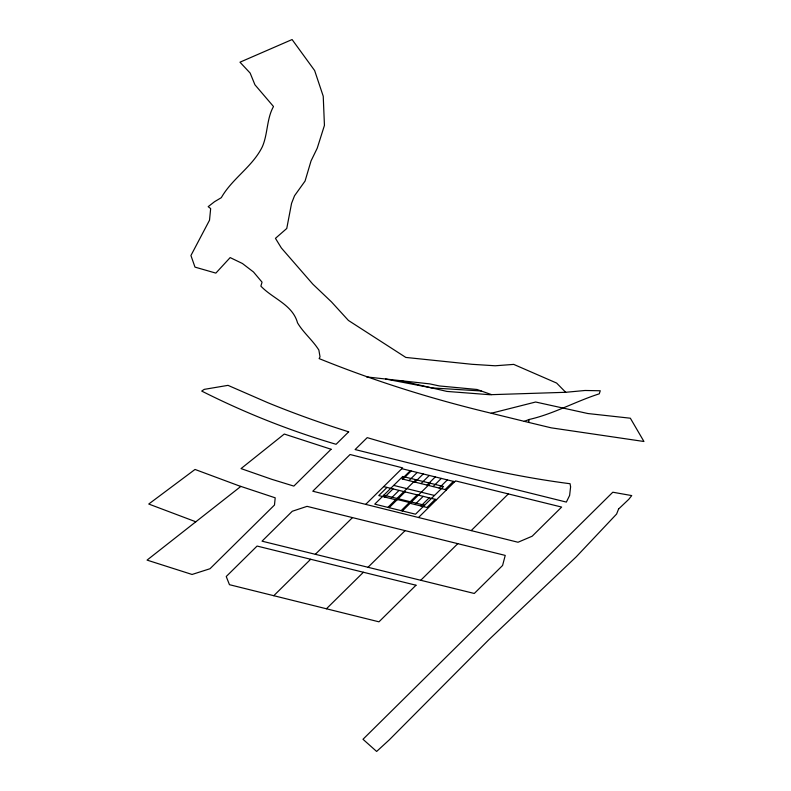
<?xml version="1.0" encoding="UTF-8"?>
<svg xmlns="http://www.w3.org/2000/svg" width="791" height="791" viewBox="0 0 791 791"><rect width="100%" height="100%" fill="white"/><g stroke="black" fill="none" stroke-linecap="round" stroke-linejoin="round"><path stroke-width="1.19" d="M565.684 392.296L556.627 383.062L513.725 364.394L495.186 365.778L472.009 364.305L405.823 357.433L348.416 320.444L331.478 301.905L312.811 284.137L281.369 247.988L275.456 238.338L286.757 228.48L291.553 203.376L294.529 195.763L305.059 181.07L311.041 160.919L317.231 148.194L324.439 125.393L323.232 96.225L314.63 70.528L292.087 39.55L239.98 62.192L250.154 73.079L254.939 84.795L273.508 106.528C266.616 118.63 267.931 133.847 262.355 146.701C252.606 166.654 232.247 178.41 221.312 197.671L214.499 201.725L208.181 206.659L210.663 208.587L209.516 220.214L190.928 255.523L194.991 267.121L215.854 273.113L230.161 257.589L242.422 263.502L253.486 271.985L262.048 282.16L260.872 286.124C272.836 298.81 292.541 304.535 297.535 322.857C303.349 332.714 312.682 340.209 318.862 350.057L320.019 356.81L319.139 358.6C374.974 381.242 432.677 399.247 491.26 413.248L535.636 402.016L587.881 413.535L630.348 418.212L643.943 441.497L551.169 427.832L528.744 422.434L529.11 419.487C553.552 413.99 575.502 401.403 599.262 393.839L600.26 390.764L585.053 390.487L565.684 392.296L489.837 394.719L446.945 391.426L400.632 380.679M365.709 504.361L402.649 467.867L350.077 454.509L312.781 491.221L518.016 542.25L532.175 536.209L561.65 507.071L455.547 480.898L418.508 517.502M387.007 487.424L378.76 495.571L396.845 500.041M410.262 470.754L402.016 478.911L446.46 489.876M384.782 497.064L393.028 488.907M402.926 479.128L411.172 470.981M390.813 498.548L399.06 490.4M408.957 480.621L417.203 472.474M387.897 507.387L415.908 479.702M389.103 507.684L405.091 491.883M414.978 482.105L423.225 473.957M421.01 483.598L429.256 475.45M401.156 510.66L417.144 494.859M427.041 485.081L435.287 476.933M402.362 510.956L430.383 483.271M414.929 504.5L423.175 496.353M433.072 486.574L441.319 478.417M420.96 505.983L429.206 497.836M439.094 488.057L447.34 479.91M435.228 499.329L426.982 507.476L408.898 503.007M445.125 489.55L453.372 481.393M315.332 554.313L352.479 517.611M273.775 595.712L310.665 559.267M368.003 567.285L405.101 530.632M326.436 608.773L363.405 572.259M420.743 580.278L457.801 543.664L505.231 555.411L502.582 565.486L474.284 593.468L262.029 541.173L292.275 511.263L307.037 506.359L457.801 543.664M471.199 530.593L508.326 493.94M240.83 486.425L147.057 560.107L192.065 574.464L210.011 568.729L274.487 505.024L275.199 497.816L238.566 485.644L195.021 469.449L148.748 504.035L195.812 521.783M491.26 413.248L524.255 421.336L529.11 419.487M481.165 390.962L431.777 387.906L385.603 379.027M366.599 376.921L429.731 383.882L439.312 385.939L477.032 389.488L491.458 394.61M524.255 421.336L528.744 422.434M401.818 468.677L454.716 481.719M393.7 485.407L434.477 495.473M383.675 486.603L436.573 499.655M383.803 495.186L424.579 505.251M397.349 499.536L409.402 502.512M570.588 486.9L569.629 495.423L566.356 502.087L355.11 449.555L367.222 437.631C433.755 457.317 501.138 474.837 570.064 483.726L570.588 486.9M618.592 508.989L616.604 514.041L576.263 556.795L488.749 639.81L389.231 739.901L376.635 751.45L362.99 739.278L612.807 492.22L631.742 495.591L628.766 499.339L618.592 508.989M331.073 449.258L293.837 486.099L271.709 479.297L241.037 468.598L284.285 434.041L331.073 449.258M348.663 431.856L336.086 444.295C289.773 430.719 244.785 412.803 201.705 391.07L204.236 389.37L228.006 385.355L267.763 402.678A1169.741 652.417 -12.2 0 0 334.099 427.12L348.663 431.856M402.757 476.459L374.746 504.144L415.522 514.199L443.533 486.514L402.757 476.459M416.007 585.221L378.968 621.825L229.469 584.697L226.226 576.52L257.075 546.057L416.007 585.221"/></g></svg>
